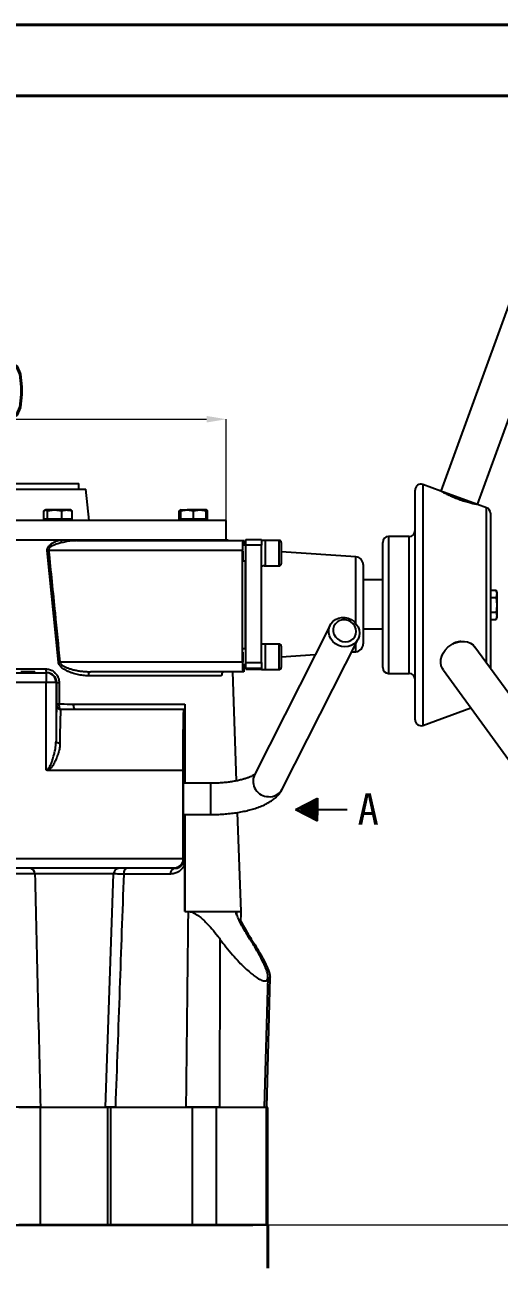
# Model space of a CAD drawing. Header units: millimetres. Extents: x 1465 to 4510, y 540 to 2694.
# Drawn here: x 2486 to 2728, y 2059 to 2694 of the extents above; entities that cross this region are included whole.
import ezdxf

# ---------------------------------------------------------------- set-up
doc = ezdxf.new("R2010")
doc.units = ezdxf.units.MM
for name, color, linetype, lineweight in [('AM_5', 3, 'Continuous', 25), ('AM_BOR', 7, 'Continuous', 50), ('文字', 7, 'Continuous', 13), ('粗实线', 7, 'Continuous', 40)]:
    doc.layers.add(name, color=color, linetype=linetype, lineweight=lineweight)
doc.layers.add('layer 1', color=7, linetype='Continuous')
doc.styles.add('SLDTEXTSTYLE1', font='txt.shx', dxfattribs={"width": 0.7, "bigfont": 'gbcbig.shx'})
doc.styles.add('STYLE1', font='txt.shx', dxfattribs={"width": 0.8, "height": 3, "bigfont": 'hzdx.shx'})
doc.dimstyles.new('SLDDIMSTYLE12$0', dxfattribs={"dimtxt": 12, "dimasz": 10, "dimexe": 0, "dimexo": 0.0625, "dimgap": 0.875, "dimtad": 1, "dimdec": 1, "dimlfac": 1.8, "dimrnd": 1e-09, "dimzin": 12, "dimdsep": 46, "dimtxsty": 'SLDTEXTSTYLE1', "dimcen": 0.09, "dimdle": 8.16, "dimclrd": 3, "dimclre": 3, "dimadec": 0, "dimazin": 3, "dimtfac": 1, "dimtdec": 1, "dimtofl": 0, "dimtmove": 0, "dimatfit": 3, "dimfxl": 0, "dimfrac": 2, "dimtolj": 1, "dimlwd": 5, "dimlwe": 5, "dimarcsym": 0})

# ---------------------------------------------------------------- blocks, each defined once
blk = doc.blocks.new('*D65')
at = {"layer": 'AM_5', "color": 3, "lineweight": 5, "transparency": 16777216}
blk.add_line((2777.11, 2632.1), (2928.42, 2632.1), dxfattribs=at)
at = {"layer": 'AM_5', "color": 3, "linetype": 'Continuous', "lineweight": 5, "transparency": 16777216}
for p, q in [((2928.42, 2622.1), (2928.42, 2090.22)), ((2610.01, 2080.22), (2928.42, 2080.22))]:
    blk.add_line(p, q, dxfattribs=at)
at = {"layer": 'AM_5', "color": 3, "transparency": 16777216}
for points in [[(2926.76, 2622.1), (2930.09, 2622.1), (2928.42, 2632.1)], [(2926.76, 2090.22), (2930.09, 2090.22), (2928.42, 2080.22)]]:
    blk.add_solid(points, dxfattribs=at)
at = {"layer": 'Defpoints', "color": 0, "transparency": 16777216}
for p in [(2777.05, 2632.1), (2609.95, 2080.22), (2928.42, 2080.22)]:
    blk.add_point(p, dxfattribs=at)
at = {"layer": 'AM_5', "color": 0, "transparency": 16777216, "insert": (2913.83, 2358.78), "char_height": 12, "attachment_point": 5, "rotation": 90, "style": 'SLDTEXTSTYLE1'}
blk.add_mtext('\\A1;{\\H2.28571x;545}', dxfattribs=at)
blk = doc.blocks.new('*D66')
at = {"layer": 'AM_5', "color": 3, "lineweight": 5, "transparency": 16777216}
blk.add_line((2318.73, 2430.47), (2318.73, 2491.97), dxfattribs=at)
at = {"layer": 'AM_5', "color": 3, "linetype": 'Continuous', "lineweight": 5, "transparency": 16777216}
for p, q in [((2328.73, 2491.97), (2578.73, 2491.97)), ((2588.73, 2430.47), (2588.73, 2491.97))]:
    blk.add_line(p, q, dxfattribs=at)
at = {"layer": 'AM_5', "color": 3, "transparency": 16777216}
for points in [[(2328.73, 2493.63), (2328.73, 2490.3), (2318.73, 2491.97)], [(2578.73, 2493.63), (2578.73, 2490.3), (2588.73, 2491.97)]]:
    blk.add_solid(points, dxfattribs=at)
at = {"layer": 'Defpoints', "color": 0, "transparency": 16777216}
for p in [(2588.73, 2491.97), (2318.73, 2430.41), (2588.73, 2430.41)]:
    blk.add_point(p, dxfattribs=at)
at = {"layer": 'AM_5', "color": 0, "transparency": 16777216, "insert": (2453.73, 2506.56), "char_height": 12, "attachment_point": 5, "style": 'SLDTEXTSTYLE1'}
blk.add_mtext('\\A1;{\\H2.28571x;%%C270}', dxfattribs=at)
blk = doc.blocks.new('rA3')
at = {"layer": '粗实线'}
for p, q in [((753.384, 421.26), (333.384, 421.26)), ((748.384, 416.26), (358.384, 416.26))]:
    blk.add_line(p, q, dxfattribs=at)

msp = doc.modelspace()

# ---------------------------------------------------------------- hatches: boundary and pattern name
at = {"layer": 'layer 1'}
h = msp.add_hatch(dxfattribs=at)
h.set_pattern_fill('ANSI31', color=256, scale=0.25, angle=90)
h.set_pattern_definition([(135, (1291.36526, -5615.96984), (-0.56126601, -0.56126601), [])])
h.paths.add_polyline_path([(2635.444, 2298.268), (2624.214, 2292.554), (2635.365, 2286.688), (2635.365, 2292.478)])

# ---------------------------------------------------------------- linework, layer by layer
at = {"color": 7, "linetype": 'Continuous', "lineweight": 25}
for p, q in [((2754.148, 2608.426), (2698.399, 2455.256)), ((2717.193, 2448.415), (2756.233, 2555.678)), ((2394.488, 2459.195), (2513.411, 2459.195)), ((2513.411, 2456.277), (2513.411, 2459.195)), ((2698.399, 2455.256), (2689.295, 2458.569)), ((2689.295, 2458.569), (2689.295, 2397.035)), ((2453.733, 2456.277), (2517.052, 2456.277)), ((2518.733, 2440.277), (2517.052, 2456.277)), ((2685.269, 2338.319), (2685.269, 2455.75)), ((2707.796, 2451.836), (2698.399, 2455.256)), ((2717.193, 2448.415), (2707.796, 2451.836)), ((2495.467, 2445.211), (2496.438, 2445.577)), ((2495.467, 2440.877), (2495.467, 2445.211)), ((2496.217, 2445.577), (2495.96, 2445.484)), ((2496.217, 2445.577), (2496.438, 2445.577)), ((2496.438, 2445.577), (2497.41, 2445.211)), ((2501.035, 2445.577), (2496.438, 2445.577)), ((2497.41, 2445.211), (2501.035, 2445.577)), ((2497.41, 2440.877), (2497.41, 2445.211)), ((2501.035, 2445.577), (2504.659, 2445.211)), ((2507.313, 2445.577), (2501.035, 2445.577)), ((2504.659, 2440.877), (2504.659, 2445.211)), ((2509.217, 2445.577), (2507.313, 2445.577)), ((2509.474, 2445.484), (2509.217, 2445.577)), ((2509.967, 2445.211), (2509.446, 2445.407)), ((2509.967, 2440.877), (2509.967, 2445.211)), ((2565.261, 2445.407), (2564.74, 2445.211)), ((2564.74, 2440.877), (2564.74, 2445.211)), ((2565.49, 2445.577), (2565.233, 2445.484)), ((2565.49, 2445.211), (2568.74, 2445.577)), ((2565.49, 2445.577), (2568.74, 2445.577)), ((2565.49, 2440.877), (2565.49, 2445.211)), ((2568.74, 2445.577), (2571.99, 2445.211)), ((2575.24, 2445.577), (2568.74, 2445.577)), ((2571.99, 2445.211), (2575.24, 2445.577)), ((2571.99, 2440.877), (2571.99, 2445.211)), ((2575.24, 2445.577), (2578.49, 2445.211)), ((2578.49, 2445.577), (2575.24, 2445.577)), ((2578.747, 2445.484), (2578.49, 2445.577)), ((2578.49, 2440.877), (2578.49, 2445.211)), ((2578.719, 2445.407), (2579.24, 2445.211)), ((2579.24, 2440.877), (2579.24, 2445.211)), ((2721.759, 2446.753), (2717.193, 2448.415)), ((2721.759, 2367.444), (2721.759, 2446.753)), ((2588.733, 2440.277), (2318.733, 2440.277)), ((2497.41, 2440.877), (2495.467, 2440.877)), ((2496.382, 2440.877), (2496.982, 2440.277)), ((2504.659, 2440.877), (2497.41, 2440.877)), ((2509.967, 2440.877), (2504.659, 2440.877)), ((2508.452, 2440.277), (2509.052, 2440.877)), ((2565.49, 2440.877), (2564.74, 2440.877)), ((2571.99, 2440.877), (2565.49, 2440.877)), ((2565.655, 2440.877), (2566.255, 2440.277)), ((2578.49, 2440.877), (2571.99, 2440.877)), ((2577.725, 2440.277), (2578.325, 2440.877)), ((2579.24, 2440.877), (2578.49, 2440.877)), ((2588.733, 2430.407), (2588.733, 2440.277)), ((2723.733, 2443.934), (2723.733, 2364.732)), ((2682.269, 2432.035), (2671.733, 2432.035)), ((2671.733, 2432.035), (2671.733, 2362.035)), ((2682.269, 2362.035), (2682.269, 2432.035)), ((2317.75, 2430.407), (2503.98, 2430.407)), ((2503.98, 2430.407), (2512.028, 2430.407)), ((2512.028, 2430.407), (2585.509, 2430.407)), ((2512.595, 2429.907), (2597.157, 2429.907)), ((2585.509, 2430.407), (2589.717, 2430.407)), ((2585.509, 2430.407), (2585.896, 2429.963)), ((2589.734, 2429.907), (2589.717, 2430.407)), ((2597.157, 2429.907), (2597.74, 2429.907)), ((2598.733, 2427.535), (2597.207, 2427.535)), ((2597.74, 2429.907), (2597.74, 2427.535)), ((2598.733, 2430.553), (2606.733, 2430.553)), ((2598.733, 2427.567), (2598.733, 2430.553)), ((2606.733, 2427.567), (2598.733, 2427.567)), ((2598.733, 2367.568), (2598.733, 2427.567)), ((2606.733, 2430.553), (2606.733, 2427.567)), ((2608.833, 2429.975), (2606.733, 2429.975)), ((2606.733, 2367.568), (2606.733, 2427.567)), ((2615.833, 2430.035), (2608.833, 2430.035)), ((2608.833, 2417.035), (2608.833, 2430.035)), ((2615.833, 2417.035), (2615.833, 2430.035)), ((2616.833, 2429.035), (2616.833, 2418.035)), ((2668.733, 2365.035), (2668.733, 2429.035)), ((2502.965, 2367.837), (2497.3, 2424.837)), ((2597.111, 2424.907), (2497.958, 2424.907)), ((2597.111, 2367.907), (2597.111, 2424.907)), ((2597.207, 2419.535), (2598.733, 2419.535)), ((2598.393, 2419.535), (2598.393, 2374.535)), ((2655.002, 2421.661), (2616.833, 2424.23)), ((2655.002, 2387.59), (2655.002, 2421.661)), ((2608.833, 2417.035), (2615.833, 2417.035)), ((2658.733, 2417.67), (2658.733, 2377.149)), ((2668.733, 2409.909), (2658.733, 2409.909)), ((2723.733, 2404.54), (2726.667, 2404.54)), ((2723.733, 2400.788), (2726.667, 2400.788)), ((2727.033, 2403.535), (2726.667, 2404.54)), ((2726.667, 2404.54), (2727.033, 2402.664)), ((2727.033, 2402.664), (2726.667, 2400.788)), ((2727.033, 2403.535), (2727.033, 2402.664)), ((2727.033, 2402.664), (2727.033, 2397.035)), ((2689.295, 2397.035), (2689.295, 2335.5)), ((2727.033, 2397.035), (2727.033, 2391.406)), ((2723.733, 2393.282), (2726.667, 2393.282)), ((2723.733, 2389.529), (2726.667, 2389.529)), ((2726.667, 2393.282), (2727.033, 2391.406)), ((2727.033, 2391.406), (2726.667, 2389.529)), ((2726.667, 2389.529), (2727.033, 2390.535)), ((2727.033, 2391.406), (2727.033, 2390.535)), ((2641.827, 2386.749), (2603.134, 2310.168)), ((2658.733, 2384.909), (2668.733, 2384.909)), ((2608.833, 2376.975), (2606.733, 2376.975)), ((2615.833, 2377.035), (2608.833, 2377.035)), ((2608.833, 2370.535), (2608.833, 2377.035)), ((2615.833, 2370.535), (2615.833, 2377.035)), ((2616.833, 2376.035), (2616.833, 2370.535)), ((2617.414, 2302.953), (2656.108, 2379.533)), ((2655.002, 2373.158), (2655.002, 2377.345)), ((2756.233, 2320.086), (2715.881, 2375.52)), ((2598.733, 2374.535), (2597.207, 2374.535)), ((2608.833, 2364.035), (2608.833, 2370.535)), ((2615.833, 2364.035), (2615.833, 2370.535)), ((2616.833, 2370.589), (2634.255, 2371.762)), ((2616.833, 2370.535), (2616.833, 2365.035)), ((2652.812, 2373.011), (2655.002, 2373.158)), ((2410.034, 2362.429), (2496.749, 2362.429)), ((2410.969, 2364.36), (2496.456, 2364.36)), ((2490.815, 2362.929), (2483.689, 2362.929)), ((2490.815, 2362.929), (2490.815, 2362.429)), ((2490.84, 2362.929), (2490.815, 2362.929)), ((2490.84, 2362.929), (2490.84, 2362.429)), ((2496.749, 2362.429), (2497.073, 2362.429)), ((2503.695, 2367.907), (2597.111, 2367.907)), ((2597.157, 2362.907), (2519.395, 2362.907)), ((2594.022, 2307.141), (2592.074, 2362.907)), ((2597.74, 2362.907), (2597.157, 2362.907)), ((2597.207, 2366.535), (2598.733, 2366.535)), ((2597.74, 2366.535), (2597.74, 2362.907)), ((2598.733, 2364.553), (2598.733, 2367.568)), ((2598.733, 2367.568), (2606.733, 2367.568)), ((2606.733, 2364.553), (2598.733, 2364.553)), ((2598.733, 2364.266), (2598.733, 2364.553)), ((2598.733, 2364.266), (2606.733, 2364.266)), ((2606.733, 2367.568), (2606.733, 2364.553)), ((2606.733, 2364.545), (2606.733, 2364.553)), ((2606.733, 2364.095), (2606.733, 2364.545)), ((2606.733, 2364.095), (2608.833, 2364.095)), ((2608.833, 2364.035), (2615.833, 2364.035)), ((2671.733, 2362.035), (2682.269, 2362.035)), ((2699.711, 2363.749), (2755.461, 2287.164)), ((2496.703, 2357.429), (2409.988, 2357.429)), ((2496.703, 2312.689), (2496.703, 2357.429)), ((2501.749, 2357.429), (2496.703, 2357.429)), ((2501.749, 2357.429), (2501.749, 2327.466)), ((2502.094, 2357.429), (2501.749, 2357.429)), ((2502.09, 2346.513), (2502.094, 2357.429)), ((2586.397, 2360.837), (2518.46, 2360.837)), ((2502.058, 2345.498), (2502.08, 2345.549)), ((2503.216, 2343.746), (2503.12, 2343.795)), ((2567.075, 2343.55), (2504.078, 2343.55)), ((2504.08, 2343.549), (2504.078, 2343.55)), ((2510.733, 2346.302), (2567.574, 2346.302)), ((2567.526, 2343.407), (2567.107, 2343.407)), ((2689.295, 2335.5), (2713.786, 2344.414)), ((2566.7, 2312.429), (2497.676, 2312.429)), ((2566.7, 2267.429), (2566.7, 2312.429)), ((2580.73, 2305.909), (2566.813, 2305.909)), ((2580.73, 2305.909), (2580.73, 2290.412)), ((2566.82, 2289.909), (2580.73, 2289.909)), ((2580.73, 2290.412), (2580.73, 2289.909)), ((2596.352, 2240.407), (2594.586, 2290.99)), ((2441.195, 2267.429), (2566.7, 2267.429)), ((2566.7, 2267.429), (2567.054, 2267.429)), ((2567.054, 2267.429), (2567.066, 2267.018)), ((2567.161, 2267.429), (2567.495, 2267.429)), ((2561.747, 2262.429), (2446.063, 2262.429)), ((2532.997, 2262.429), (2532.998, 2262.429)), ((2562.083, 2262.429), (2561.747, 2262.429)), ((2562.083, 2262.429), (2562.158, 2262.429)), ((2562.407, 2262.429), (2562.158, 2262.429)), ((2567.506, 2262.506), (2567.505, 2264.465)), ((2567.515, 2240.407), (2567.506, 2262.506)), ((2531.137, 2259.534), (2490.984, 2259.534)), ((2526.977, 2140.407), (2531.137, 2259.534)), ((2560.176, 2259.508), (2536.339, 2259.508)), ((2567.515, 2240.407), (2569.43, 2240.407)), ((2569.43, 2240.407), (2594.064, 2240.407)), ((2594.064, 2240.407), (2594.024, 2239.001)), ((2594.064, 2240.407), (2596.352, 2240.407)), ((2596.191, 2234.249), (2596.352, 2240.407)), ((2601.572, 2226.302), (2601.548, 2225.163)), ((2608.358, 2140.407), (2610.096, 2206.768)), ((2609.413, 2140.407), (2611.146, 2206.571)), ((2493.744, 2140.217), (2482.802, 2140.217)), ((2493.744, 2080.217), (2493.744, 2140.217)), ((2528.169, 2140.217), (2493.744, 2140.217)), ((2493.816, 2140.407), (2526.977, 2140.407)), ((2494.136, 2140.407), (2494.136, 2140.217)), ((2510.136, 2140.217), (2510.136, 2140.407)), ((2513.53, 2140.407), (2513.53, 2140.217)), ((2528.169, 2080.217), (2528.169, 2140.217)), ((2529.841, 2140.217), (2528.169, 2140.217)), ((2529.841, 2080.217), (2529.841, 2140.217)), ((2571.555, 2140.217), (2529.841, 2140.217)), ((2532.088, 2140.407), (2568.283, 2140.407)), ((2563.123, 2140.407), (2563.123, 2140.217)), ((2571.555, 2080.217), (2571.555, 2140.217)), ((2583.748, 2140.217), (2571.555, 2140.217)), ((2579.123, 2140.217), (2579.123, 2140.407)), ((2579.52, 2140.217), (2579.52, 2140.407)), ((2583.748, 2080.217), (2583.748, 2140.217)), ((2609.325, 2140.217), (2583.748, 2140.217)), ((2585.308, 2140.407), (2608.358, 2140.407)), ((2608.358, 2140.407), (2609.413, 2140.407)), ((2609.325, 2080.217), (2609.325, 2140.217)), ((2609.948, 2140.217), (2609.325, 2140.217)), ((2609.948, 2080.217), (2609.948, 2140.217)), ((2609.948, 2080.007), (2298.379, 2080.007)), ((2304.39, 2080.007), (2602.39, 2080.007)), ((2304.39, 2080.007), (2602.39, 2080.007)), ((2493.744, 2080.217), (2482.802, 2080.217)), ((2528.169, 2080.217), (2493.744, 2080.217)), ((2529.841, 2080.217), (2528.053, 2080.217)), ((2571.555, 2080.217), (2529.841, 2080.217)), ((2583.748, 2080.217), (2571.555, 2080.217)), ((2609.325, 2080.217), (2583.748, 2080.217)), ((2609.948, 2080.217), (2609.325, 2080.217))]:
    msp.add_line(p, q, dxfattribs=at)
at = {"color": 7, "linetype": 'Continuous', "lineweight": 25, "flags": 128}
for points in [[(2497.3, 2424.837), (2497.38, 2424.846), (2497.461, 2424.854), (2497.542, 2424.863), (2497.625, 2424.872), (2497.708, 2424.881), (2497.791, 2424.889), (2497.875, 2424.898), (2497.958, 2424.907)], [(2597.171, 2424.533), (2597.168, 2424.329), (2597.163, 2423.566), (2597.161, 2422.647), (2597.162, 2421.696), (2597.165, 2420.84), (2597.172, 2420.197), (2597.18, 2419.851), (2597.189, 2419.851), (2597.191, 2419.903)], [(2656.846, 2382.656), (2656.662, 2381.056), (2656.118, 2379.553), (2655.239, 2378.218), (2654.068, 2377.113), (2652.658, 2376.29), (2651.075, 2375.788), (2649.394, 2375.629), (2647.693, 2375.821), (2646.051, 2376.356), (2644.546, 2377.208), (2643.248, 2378.337), (2642.217, 2379.691), (2641.501, 2381.207), (2641.135, 2382.813), (2641.135, 2384.434), (2641.501, 2385.994), (2642.217, 2387.422), (2643.248, 2388.649), (2644.546, 2389.618), (2646.051, 2390.285), (2647.693, 2390.618), (2649.394, 2390.601), (2651.075, 2390.235), (2652.658, 2389.538), (2654.068, 2388.541), (2655.239, 2387.292), (2656.118, 2385.849), (2656.662, 2384.279), (2656.846, 2382.656)], [(2655.224, 2383.465), (2655.038, 2384.875), (2654.493, 2386.219), (2653.622, 2387.413), (2652.481, 2388.381), (2651.141, 2389.064), (2649.686, 2389.417), (2648.207, 2389.42), (2646.799, 2389.071), (2645.548, 2388.393), (2644.534, 2387.428), (2643.821, 2386.237), (2643.452, 2384.894), (2643.452, 2383.485), (2643.821, 2382.097), (2644.534, 2380.818), (2645.548, 2379.728), (2646.799, 2378.896), (2648.207, 2378.373), (2649.686, 2378.194), (2651.141, 2378.369), (2652.481, 2378.886), (2653.622, 2379.714), (2654.493, 2380.801), (2655.038, 2382.078), (2655.224, 2383.465)], [(2699.711, 2363.749), (2699.248, 2364.481), (2698.664, 2365.931), (2698.41, 2367.514), (2698.495, 2369.174), (2698.916, 2370.851), (2699.658, 2372.484), (2700.694, 2374.013), (2701.987, 2375.385), (2703.49, 2376.548), (2705.149, 2377.462), (2706.903, 2378.093), (2708.689, 2378.418), (2710.443, 2378.426), (2712.102, 2378.116), (2713.605, 2377.499), (2714.898, 2376.598), (2715.881, 2375.52)], [(2496.456, 2364.36), (2496.471, 2363.98), (2496.509, 2363.616), (2496.567, 2363.282), (2496.644, 2362.991), (2496.737, 2362.752), (2496.842, 2362.575), (2496.955, 2362.466), (2497.073, 2362.429)], [(2502.965, 2367.837), (2503.052, 2367.846), (2503.142, 2367.854), (2503.232, 2367.863), (2503.324, 2367.872), (2503.416, 2367.88), (2503.509, 2367.889), (2503.602, 2367.898), (2503.695, 2367.907)], [(2518.46, 2360.837), (2518.473, 2361.237), (2518.522, 2361.624), (2518.606, 2361.982), (2518.722, 2362.296), (2518.865, 2362.555), (2519.03, 2362.748), (2519.209, 2362.867), (2519.395, 2362.907)], [(2503.378, 2357.36), (2503.377, 2353.362), (2503.376, 2346.444)], [(2566.7, 2312.429), (2566.711, 2316.139), (2566.725, 2319.724), (2566.742, 2323.153), (2566.762, 2326.396), (2566.785, 2329.425), (2566.81, 2332.215), (2566.837, 2334.741), (2566.867, 2336.982), (2566.898, 2338.919), (2566.931, 2340.534), (2566.965, 2341.814), (2567, 2342.748), (2567.035, 2343.327), (2567.071, 2343.548), (2567.107, 2343.407)], [(2567.402, 2305.909), (2567.397, 2308.127), (2567.387, 2311.328), (2567.374, 2314.401), (2567.358, 2317.311), (2567.34, 2320.029), (2567.319, 2322.523), (2567.295, 2324.769), (2567.27, 2326.74), (2567.243, 2328.417), (2567.214, 2329.78), (2567.185, 2330.816), (2567.154, 2331.513), (2567.123, 2331.863), (2567.092, 2331.863), (2567.061, 2331.513), (2567.03, 2330.816), (2567, 2329.78), (2566.972, 2328.417), (2566.945, 2326.74), (2566.919, 2324.769), (2566.896, 2322.523), (2566.875, 2320.029), (2566.856, 2317.311), (2566.84, 2314.401), (2566.828, 2311.328), (2566.818, 2308.127), (2566.811, 2304.832), (2566.807, 2301.479), (2566.807, 2298.103), (2566.81, 2294.741), (2566.816, 2291.429), (2566.825, 2288.203), (2566.837, 2285.099), (2566.852, 2282.149), (2566.87, 2279.385), (2566.891, 2276.837), (2566.914, 2274.533), (2566.939, 2272.497), (2566.965, 2270.752), (2566.994, 2269.315), (2567.023, 2268.204), (2567.054, 2267.429), (2567.054, 2267.429)], [(2503.764, 2326.289), (2503.374, 2326.312), (2502.998, 2326.379), (2502.65, 2326.487), (2502.346, 2326.634), (2502.095, 2326.812), (2501.907, 2327.016), (2501.791, 2327.237), (2501.749, 2327.466)], [(2538.07, 2262.429), (2537.738, 2262.374), (2537.418, 2262.209), (2537.122, 2261.94), (2536.862, 2261.578), (2536.646, 2261.137), (2536.483, 2260.632), (2536.38, 2260.082), (2536.339, 2259.508)]]:
    msp.add_lwpolyline(points, dxfattribs=at)
at = {"color": 7, "linetype": 'Continuous', "lineweight": 25}
for centre, radius, start, end in [((2688.269, 2455.75), 3, 70, 180), ((2720.733, 2443.934), 3, 0, 70), ((2671.733, 2429.035), 3, 90, 180), ((2682.269, 2435.035), 3, 270, 0), ((2508.072, 2431.478), 4.23, 194.665203, 217.799188), ((2512.725, 2430.627), 0.731, 197.462182, 259.733815), ((2732.216, 2426.157), 135.111, 178.409508, 180.530043), ((2615.833, 2429.035), 1, 0, 90), ((2654.733, 2417.67), 4, 0, 86.149361), ((2615.833, 2418.035), 1, 270, 0), ((2615.833, 2376.035), 1, 0, 90), ((2654.733, 2377.149), 4, 273.850639, 0), ((2753.447, 2370.445), 156.289, 179.117185, 180.939776), ((2631.808, 2358.679), 135.111, 178.409508, 180.530043), ((2496.749, 2357.43), 5, 359.998773, 89.998773), ((2732.216, 2366.657), 135.111, 179.469957, 181.590492), ((2615.833, 2365.035), 1, 270, 0), ((2671.733, 2365.035), 3, 180, 270), ((2682.269, 2359.035), 3, 360, 90), ((2503.14, 2364.832), 7.476, 261.955196, 271.819951), ((2892.848, 2329.781), 391.106, 177.697018, 180.33916), ((2504.08, 2345.549), 2, 179.996188, 241.31823), ((2503.138, 2353.935), 7.495, 261.965057, 271.819702), ((2829.098, 2329.005), 325.346, 177.437698, 180.478349), ((2688.269, 2338.319), 3, 180, 290), ((2610.412, 2307), 7.938, 156.477813, 269.003742), ((2610.917, 2306.382), 7.346, 264.977272, 332.176509), ((1616.858, 2288.56), 950.538, 358.72622, 0.081341), ((2562.083, 2267.429), 5, 270.001092, 355.279671), ((2562.158, 2267.429), 5, 270.001209, 359.365815), ((2488.197, 2259.65), 2.789, 357.628776, 85.332225), ((2534.135, 2259.429), 3, 90, 178), ((2562.842, 2259.785), 2.68, 99.338258, 185.940527)]:
    msp.add_arc(centre, radius, start, end, dxfattribs=at)
for centre, start_param, end_param in [((2606.733, 2423.535), 4.712389, 4.9017857), ((2608.833, 2423.535), 4.6181162, 4.712389)]:
    msp.add_ellipse(centre, major_axis=(11.154, 0), ratio=0.5773503, start_param=start_param, end_param=end_param, dxfattribs=at)
for points, knots in [([(2698.984, 2455.022), (2698.957, 2455.036), (2698.869, 2455.085), (2699.713, 2454.623), (2701.407, 2453.743), (2703.865, 2452.573), (2706.771, 2451.359), (2709.81, 2450.285), (2712.643, 2449.465), (2714.93, 2448.928), (2716.456, 2448.633), (2716.61, 2448.606), (2716.684, 2448.594)], [0, 0, 0, 0, 0.0461501, 0.1522879, 0.258856, 0.3665089, 0.4741937, 0.5806918, 0.6865461, 0.7933412, 0.9012258, 1, 1, 1, 1]), ([(2504.659, 2445.211), (2504.683, 2445.217), (2505.558, 2445.442), (2506.447, 2445.51), (2507.313, 2445.577)], [0, 0, 0, 0, 0.0269953, 1, 1, 1, 1]), ([(2507.313, 2445.577), (2507.978, 2445.537), (2508.868, 2445.483), (2509.745, 2445.266), (2509.967, 2445.211)], [0, 0, 0, 0, 0.7469333, 1, 1, 1, 1]), ([(2564.74, 2445.211), (2564.961, 2445.275), (2565.21, 2445.347), (2565.462, 2445.372), (2565.49, 2445.374)], [0, 0, 0, 0, 0.8897008, 1, 1, 1, 1]), ([(2565.49, 2445.577), (2565.49, 2445.51), (2565.49, 2445.442), (2565.49, 2445.217), (2565.49, 2445.211)], [0, 0, 0, 0, 0.97300478, 1, 1, 1, 1]), ([(2578.49, 2445.211), (2578.49, 2445.217), (2578.49, 2445.442), (2578.49, 2445.51), (2578.49, 2445.577)], [0, 0, 0, 0, 0.0269953, 1, 1, 1, 1]), ([(2497.3, 2424.837), (2497.293, 2425.038), (2497.28, 2425.446), (2497.445, 2426.028), (2497.715, 2426.569), (2498.163, 2427.186), (2498.873, 2427.877), (2500.132, 2428.774), (2501.857, 2429.662), (2503.275, 2430.159), (2503.98, 2430.407)], [0, 0, 0, 0, 0.0618743, 0.1258885, 0.1858688, 0.2517245, 0.3674616, 0.5021894, 0.7522187, 1, 1, 1, 1]), ([(2504.73, 2428.886), (2503.399, 2428.542), (2501.4, 2428.027), (2499.219, 2426.929), (2498.285, 2426.091), (2497.998, 2425.521), (2497.936, 2425.163), (2497.951, 2424.992), (2497.958, 2424.907)], [0, 0, 0, 0, 0.4986372, 0.7486356, 0.8737899, 0.9399385, 0.9701851, 1, 1, 1, 1]), ([(2512.595, 2429.907), (2511.73, 2429.892), (2509.952, 2429.861), (2507.382, 2429.489), (2505.606, 2429.085), (2504.73, 2428.886)], [0, 0, 0, 0, 0.3242836, 0.6667767, 1, 1, 1, 1]), ([(2497.958, 2424.907), (2499.069, 2414.271), (2501.052, 2395.278), (2502.888, 2376.271), (2503.695, 2367.907)], [0, 0, 0, 0, 0.5599996, 1, 1, 1, 1]), ([(2726.667, 2400.788), (2726.722, 2400.474), (2726.939, 2399.234), (2726.993, 2397.975), (2727.033, 2397.035)], [0, 0, 0, 0, 0.2530667, 1, 1, 1, 1]), ([(2727.033, 2397.035), (2726.966, 2395.811), (2726.898, 2394.552), (2726.673, 2393.315), (2726.667, 2393.282)], [0, 0, 0, 0, 0.97300478, 1, 1, 1, 1]), ([(2708.714, 2378.281), (2708.509, 2378.297), (2707.334, 2378.386), (2705.728, 2377.89), (2704.593, 2377.091), (2704.313, 2376.894)], [0, 0, 0, 0, 0.1376053, 0.7876369, 1, 1, 1, 1]), ([(2496.456, 2364.36), (2497.118, 2364.304), (2498.442, 2364.192), (2500.279, 2363.307), (2501.894, 2361.875), (2503.125, 2359.833), (2503.293, 2358.185), (2503.378, 2357.36)], [0, 0, 0, 0, 0.1865226, 0.3732572, 0.5600568, 0.779625, 1, 1, 1, 1]), ([(2502.094, 2357.429), (2502.074, 2357.771), (2502.033, 2358.463), (2501.707, 2359.436), (2501.209, 2360.325), (2500.342, 2361.32), (2498.95, 2362.228), (2497.699, 2362.362), (2497.073, 2362.429)], [0, 0, 0, 0, 0.124139, 0.2508584, 0.3709807, 0.5010025, 0.7503453, 1, 1, 1, 1]), ([(2518.46, 2360.837), (2517.516, 2360.87), (2515.606, 2360.935), (2512.739, 2361.431), (2510.351, 2362.085), (2508.478, 2362.787), (2507.095, 2363.422), (2505.857, 2364.129), (2504.819, 2364.879), (2504.098, 2365.56), (2503.616, 2366.161), (2503.299, 2366.682), (2503.059, 2367.237), (2502.995, 2367.641), (2502.965, 2367.837)], [0, 0, 0, 0, 0.1648912, 0.3334071, 0.4970868, 0.5820765, 0.6667558, 0.7483103, 0.8150449, 0.8736893, 0.9065695, 0.9368248, 0.9693556, 1, 1, 1, 1]), ([(2503.695, 2367.907), (2503.736, 2367.741), (2503.824, 2367.383), (2504.15, 2366.929), (2504.553, 2366.523), (2505.266, 2365.972), (2506.338, 2365.382), (2507.768, 2364.792), (2509.332, 2364.282), (2511.124, 2363.817), (2513.116, 2363.424), (2515.273, 2363.123), (2517.369, 2362.94), (2518.762, 2362.917), (2519.395, 2362.907)], [0, 0, 0, 0, 0.0284929, 0.0614136, 0.0927277, 0.125834, 0.2152842, 0.3024404, 0.3936479, 0.5015409, 0.6261639, 0.750527, 0.8866216, 1, 1, 1, 1]), ([(2587.34, 2362.907), (2587.154, 2362.85), (2586.895, 2362.771), (2586.619, 2362.27), (2586.484, 2361.845), (2586.414, 2361.36), (2586.397, 2361.084), (2586.396, 2360.938), (2586.396, 2360.907)], [0, 0, 0, 0, 0.4360044, 0.6068669, 0.8182515, 0.9055469, 0.9802934, 1, 1, 1, 1]), ([(2586.396, 2360.907), (2586.396, 2360.894), (2586.396, 2360.871), (2586.397, 2360.848), (2586.397, 2360.837)], [0, 0, 0, 0, 0.5599173, 1, 1, 1, 1]), ([(2502.09, 2346.513), (2502.09, 2346.474), (2502.09, 2346.321), (2502.089, 2346.055), (2502.087, 2345.776), (2502.084, 2345.584), (2502.082, 2345.561), (2502.08, 2345.549)], [0, 0, 0, 0, 0.0747989, 0.2894004, 0.5203169, 0.7603016, 1, 1, 1, 1]), ([(2504.079, 2343.577), (2503.896, 2343.578), (2503.532, 2343.582), (2503.213, 2343.749), (2503.054, 2343.832)], [0, 0, 0, 0, 0.5011917, 1, 1, 1, 1]), ([(2503.376, 2346.444), (2503.677, 2346.442), (2506.156, 2346.432), (2508.592, 2346.363), (2510.733, 2346.302)], [0, 0, 0, 0, 0.1212738, 1, 1, 1, 1]), ([(2504.08, 2343.549), (2503.996, 2343.585), (2503.827, 2343.656), (2503.605, 2344.238), (2503.448, 2345.076), (2503.385, 2345.867), (2503.378, 2346.325), (2503.376, 2346.444)], [0, 0, 0, 0, 0.2331196, 0.469709, 0.7023827, 0.9227288, 1, 1, 1, 1]), ([(2511.576, 2343.55), (2511.555, 2343.558), (2511.398, 2343.615), (2511.146, 2344.039), (2510.876, 2344.78), (2510.755, 2345.578), (2510.733, 2346.096), (2510.733, 2346.283), (2510.733, 2346.302)], [0, 0, 0, 0, 0.0417824, 0.3112929, 0.5808216, 0.8503876, 0.9841219, 1, 1, 1, 1]), ([(2567.574, 2346.302), (2567.574, 2346.096), (2567.573, 2345.632), (2567.568, 2344.908), (2567.558, 2344.105), (2567.544, 2343.521), (2567.532, 2343.444), (2567.526, 2343.407)], [0, 0, 0, 0, 0.09698165, 0.21837488, 0.40381295, 0.71572262, 1, 1, 1, 1]), ([(2567.574, 2346.302), (2567.574, 2345.337), (2567.566, 2331.874), (2567.558, 2318.409), (2567.551, 2305.909)], [0, 0, 0, 0, 0.0716831, 1, 1, 1, 1]), ([(2496.703, 2312.689), (2496.781, 2312.695), (2496.942, 2312.707), (2497.18, 2312.802), (2497.417, 2312.951), (2497.686, 2313.186), (2497.984, 2313.531), (2498.401, 2314.137), (2498.876, 2315.03), (2499.367, 2316.157), (2499.799, 2317.311), (2500.191, 2318.496), (2500.609, 2319.92), (2500.98, 2321.405), (2501.305, 2322.996), (2501.544, 2324.49), (2501.711, 2326.022), (2501.737, 2327.004), (2501.749, 2327.466)], [0, 0, 0, 0, 0.0136753, 0.0283347, 0.0446442, 0.063092, 0.0916187, 0.1256831, 0.1943898, 0.272673, 0.3475162, 0.4179173, 0.5005439, 0.6202317, 0.7021522, 0.805892, 0.9084745, 1, 1, 1, 1]), ([(2503.764, 2326.289), (2503.719, 2325.53), (2503.627, 2323.985), (2503.043, 2321.568), (2502.34, 2319.503), (2501.648, 2317.86), (2501.072, 2316.658), (2500.531, 2315.675), (2500.054, 2314.902), (2499.665, 2314.33), (2499.159, 2313.673), (2498.548, 2312.978), (2497.945, 2312.599), (2497.676, 2312.429)], [0, 0, 0, 0, 0.1628704, 0.3314217, 0.4993427, 0.5864084, 0.6692955, 0.7482557, 0.7935025, 0.8354185, 0.8741145, 0.9437361, 1, 1, 1, 1]), ([(2497.676, 2312.429), (2497.499, 2312.439), (2497.156, 2312.457), (2496.85, 2312.613), (2496.703, 2312.689)], [0, 0, 0, 0, 0.5173094, 1, 1, 1, 1]), ([(2603.397, 2310.586), (2603.384, 2310.572), (2603.357, 2310.542), (2603.019, 2310.269), (2602.417, 2309.885), (2601.52, 2309.413), (2600.327, 2308.892), (2598.838, 2308.353), (2597.069, 2307.823), (2595.043, 2307.325), (2592.79, 2306.882), (2590.346, 2306.507), (2587.75, 2306.214), (2585.042, 2306.013), (2582.684, 2305.921), (2581.241, 2305.912), (2580.73, 2305.909)], [0, 0, 0, 0, 0.0556007, 0.1175996, 0.1816185, 0.2485451, 0.3186214, 0.3916987, 0.4674189, 0.5453435, 0.6250341, 0.7060929, 0.7881762, 0.870992, 0.9542914, 1, 1, 1, 1]), ([(2580.73, 2289.909), (2581.319, 2289.913), (2583.024, 2289.922), (2585.837, 2290.03), (2589.135, 2290.27), (2592.371, 2290.631), (2595.524, 2291.111), (2598.577, 2291.713), (2601.515, 2292.44), (2604.325, 2293.302), (2607.002, 2294.315), (2609.536, 2295.504), (2611.784, 2296.836), (2613.694, 2298.273), (2615.232, 2299.757), (2616.485, 2301.291), (2617.114, 2302.417), (2617.414, 2302.953)], [0, 0, 0, 0, 0.0366671, 0.1060486, 0.1755607, 0.2453273, 0.3155136, 0.3863198, 0.4580008, 0.5308883, 0.6054043, 0.6820112, 0.7608919, 0.8289208, 0.8909804, 0.9480556, 1, 1, 1, 1]), ([(2567.543, 2289.909), (2567.537, 2280.749), (2567.528, 2264.25), (2567.519, 2247.748), (2567.515, 2240.407)], [0, 0, 0, 0, 0.5551447, 1, 1, 1, 1]), ([(2566.7, 2267.429), (2566.661, 2266.962), (2566.576, 2265.954), (2565.904, 2264.578), (2564.818, 2263.392), (2563.375, 2262.583), (2562.286, 2262.48), (2561.747, 2262.429)], [0, 0, 0, 0, 0.1467542, 0.3161257, 0.5102478, 0.7577933, 1, 1, 1, 1]), ([(2562.407, 2262.429), (2562.832, 2262.46), (2563.688, 2262.521), (2564.992, 2263.047), (2566.13, 2263.905), (2566.962, 2265.08), (2567.362, 2266.16), (2567.485, 2266.948), (2567.493, 2267.314), (2567.495, 2267.429)], [0, 0, 0, 0, 0.2040841, 0.4113686, 0.6566171, 0.8118705, 0.9143162, 0.9730822, 1, 1, 1, 1]), ([(2567.158, 2267.374), (2567.158, 2267.384), (2567.16, 2267.402), (2567.161, 2267.421), (2567.161, 2267.429)], [0, 0, 0, 0, 0.56000001, 1, 1, 1, 1]), ([(2567.495, 2267.429), (2567.495, 2267.426), (2567.498, 2266.993), (2567.504, 2266.036), (2567.505, 2264.97), (2567.505, 2264.465)], [0, 0, 0, 0, 0.0044043, 0.5287077, 1, 1, 1, 1]), ([(2567.505, 2264.465), (2567.454, 2264.345), (2567.098, 2263.509), (2566.04, 2261.937), (2564.247, 2260.519), (2562.187, 2259.657), (2560.847, 2259.558), (2560.176, 2259.508)], [0, 0, 0, 0, 0.0337971, 0.235287, 0.5281119, 0.7639848, 1, 1, 1, 1]), ([(2490.984, 2259.534), (2490.52, 2259.538), (2489.583, 2259.545), (2487.757, 2259.552), (2485.677, 2259.555), (2483.374, 2259.555), (2480.929, 2259.552), (2478.399, 2259.545), (2476.721, 2259.538), (2475.882, 2259.534)], [0, 0, 0, 0, 0.1404807, 0.2837071, 0.4269332, 0.5702047, 0.7134763, 0.856738, 1, 1, 1, 1]), ([(2490.984, 2259.534), (2491.433, 2239.919), (2492.342, 2200.21), (2493.321, 2160.501), (2493.816, 2140.407)], [0, 0, 0, 0, 0.4939776, 1, 1, 1, 1]), ([(2536.339, 2259.508), (2535.578, 2259.513), (2534.153, 2259.522), (2532.53, 2259.532), (2531.532, 2259.538), (2531.201, 2259.539), (2531.14, 2259.54)], [0, 0, 0, 0, 0.3398789, 0.6361838, 0.9324882, 1, 1, 1, 1]), ([(2536.339, 2259.508), (2535.645, 2239.907), (2534.239, 2200.206), (2532.811, 2160.507), (2532.088, 2140.407)], [0, 0, 0, 0, 0.4937145, 1, 1, 1, 1]), ([(2568.283, 2140.407), (2568.511, 2160.489), (2568.89, 2193.822), (2569.276, 2227.156), (2569.43, 2240.407)], [0, 0, 0, 0, 0.6024708, 1, 1, 1, 1]), ([(2569.43, 2240.407), (2570.074, 2240.318), (2571.114, 2240.174), (2572.765, 2239.328), (2574.375, 2238.293), (2576.22, 2236.822), (2578.68, 2234.522), (2581.453, 2231.512), (2583.833, 2228.564), (2585.135, 2226.806), (2585.507, 2226.302)], [0, 0, 0, 0, 0.1281278, 0.2070687, 0.2861351, 0.404738, 0.5235866, 0.7217864, 0.9203618, 1, 1, 1, 1]), ([(2600.834, 2226.302), (2600.188, 2227.336), (2598.893, 2229.407), (2597.162, 2232.394), (2595.594, 2235.315), (2594.533, 2237.57), (2593.983, 2239.064), (2593.717, 2240.119), (2593.933, 2240.299), (2594.064, 2240.407)], [0, 0, 0, 0, 0.1638594, 0.3281213, 0.4914407, 0.6743603, 0.7670388, 0.8595026, 1, 1, 1, 1]), ([(2596.221, 2235.405), (2596.303, 2235.243), (2596.904, 2234.049), (2598.361, 2231.495), (2600.128, 2228.566), (2601.251, 2226.806), (2601.572, 2226.302)], [0, 0, 0, 0, 0.0611819, 0.4517535, 0.8430653, 1, 1, 1, 1]), ([(2585.507, 2226.302), (2585.483, 2217.753), (2585.401, 2189.121), (2585.346, 2160.489), (2585.308, 2140.407)], [0, 0, 0, 0, 0.2985989, 1, 1, 1, 1]), ([(2585.507, 2226.302), (2586.525, 2224.941), (2588.563, 2222.214), (2591.852, 2218.256), (2594.963, 2214.825), (2597.828, 2211.949), (2600.262, 2209.724), (2602.543, 2207.866), (2604.444, 2206.527), (2606.038, 2205.615), (2607.327, 2205.064), (2608.408, 2204.844), (2609.22, 2204.953), (2609.75, 2205.365), (2610.079, 2206.079), (2610.133, 2207.182), (2609.832, 2208.91), (2609.065, 2211.226), (2607.558, 2214.662), (2605.269, 2219.013), (2602.813, 2223.159), (2601.265, 2225.618), (2600.834, 2226.302)], [0, 0, 0, 0, 0.07048174, 0.1411253, 0.21143973, 0.26200204, 0.31251096, 0.35557569, 0.39856961, 0.430653, 0.46270625, 0.49496022, 0.52721077, 0.55643206, 0.58567283, 0.62539722, 0.66518161, 0.72321756, 0.7813627, 0.87292827, 0.96465682, 1, 1, 1, 1]), ([(2601.572, 2226.302), (2602.435, 2224.941), (2604.163, 2222.215), (2606.482, 2218.256), (2608.318, 2214.825), (2609.675, 2211.947), (2610.539, 2209.731), (2611.072, 2207.885), (2611.113, 2206.999), (2611.133, 2206.571)], [0, 0, 0, 0, 0.1781523, 0.3567136, 0.534443, 0.6622462, 0.7899145, 0.8987665, 1, 1, 1, 1]), ([(2493.816, 2140.407), (2493.402, 2140.407), (2492.575, 2140.407), (2490.891, 2140.407), (2488.932, 2140.407), (2486.727, 2140.407), (2484.343, 2140.407), (2481.35, 2140.407), (2479.164, 2140.407), (2477.821, 2140.407)], [0, 0, 0, 0, 0.1317289, 0.2634574, 0.395189, 0.5269206, 0.6586019, 0.7902834, 1, 1, 1, 1]), ([(2532.088, 2140.407), (2531.411, 2140.407), (2530.056, 2140.407), (2528.414, 2140.407), (2527.378, 2140.407), (2527.022, 2140.407), (2526.977, 2140.407)], [0, 0, 0, 0, 0.3178625, 0.6357238, 0.9535937, 1, 1, 1, 1]), ([(2585.308, 2140.407), (2584.495, 2140.407), (2582.869, 2140.407), (2580.33, 2140.407), (2577.806, 2140.407), (2575.355, 2140.407), (2573.063, 2140.407), (2570.534, 2140.407), (2569.14, 2140.407), (2568.283, 2140.407)], [0, 0, 0, 0, 0.1317356, 0.263471, 0.3952082, 0.5269452, 0.6586541, 0.790363, 1, 1, 1, 1])]:
    msp.add_open_spline(points, degree=3, knots=knots, dxfattribs=at)
at = {"layer": 'layer 1'}
for p, q in [((2624.214, 2292.554), (2635.444, 2298.268)), ((2624.214, 2292.554), (2635.365, 2286.688)), ((2635.444, 2298.268), (2635.325, 2289.536)), ((2635.365, 2286.688), (2635.365, 2295.42)), ((2635.365, 2292.478), (2650.471, 2292.478))]:
    msp.add_line(p, q, dxfattribs=at)
at = {"layer": '粗实线', "linetype": 'ByBlock'}
msp.add_line((2609.948, 2080.217), (2609.948, 2058.007), dxfattribs=at)

# ---------------------------------------------------------------- block references
at = {"layer": 'AM_BOR', "xscale": 7.2509765625, "yscale": 7.2509765625, "zscale": 7.2509765625}
msp.add_blockref('rA3', (-952.423, -361.013), dxfattribs=at)

# ---------------------------------------------------------------- texts
at = {"layer": '文字', "insert": (2661.307, 2292.773), "char_height": 16, "width": 240, "attachment_point": 5, "style": 'STYLE1'}
msp.add_mtext('\\pt176;{\\fSimSun|b0|i0|c134|p2;\\W1;A}', dxfattribs=at)

# ---------------------------------------------------------------- dimensions: what is measured, and where the dimension line sits
at = {"layer": 'AM_5'}
dim = msp.add_linear_dim(base=(2928.424, 2080.217), p1=(2777.051, 2632.095), p2=(2609.948, 2080.217), angle=90, text='{\\H2.28571x;545}', dimstyle='SLDDIMSTYLE12$0', override={"dimlfac": 1}, dxfattribs=at)
dim.commit()
dim.dimension.update_dxf_attribs({"geometry": '*D65', "text_midpoint": (2928.424, 2358.782), "dimtype": 160})
dim = msp.add_linear_dim(base=(2588.733, 2491.967), p1=(2318.733, 2430.407), p2=(2588.733, 2430.407), text='{\\H2.28571x;%%C270}', dimstyle='SLDDIMSTYLE12$0', override={"dimlfac": 1}, dxfattribs=at)
dim.commit()
dim.dimension.update_dxf_attribs({"geometry": '*D66', "text_midpoint": (2453.733, 2506.556)})

doc.saveas('drawing.dxf')
